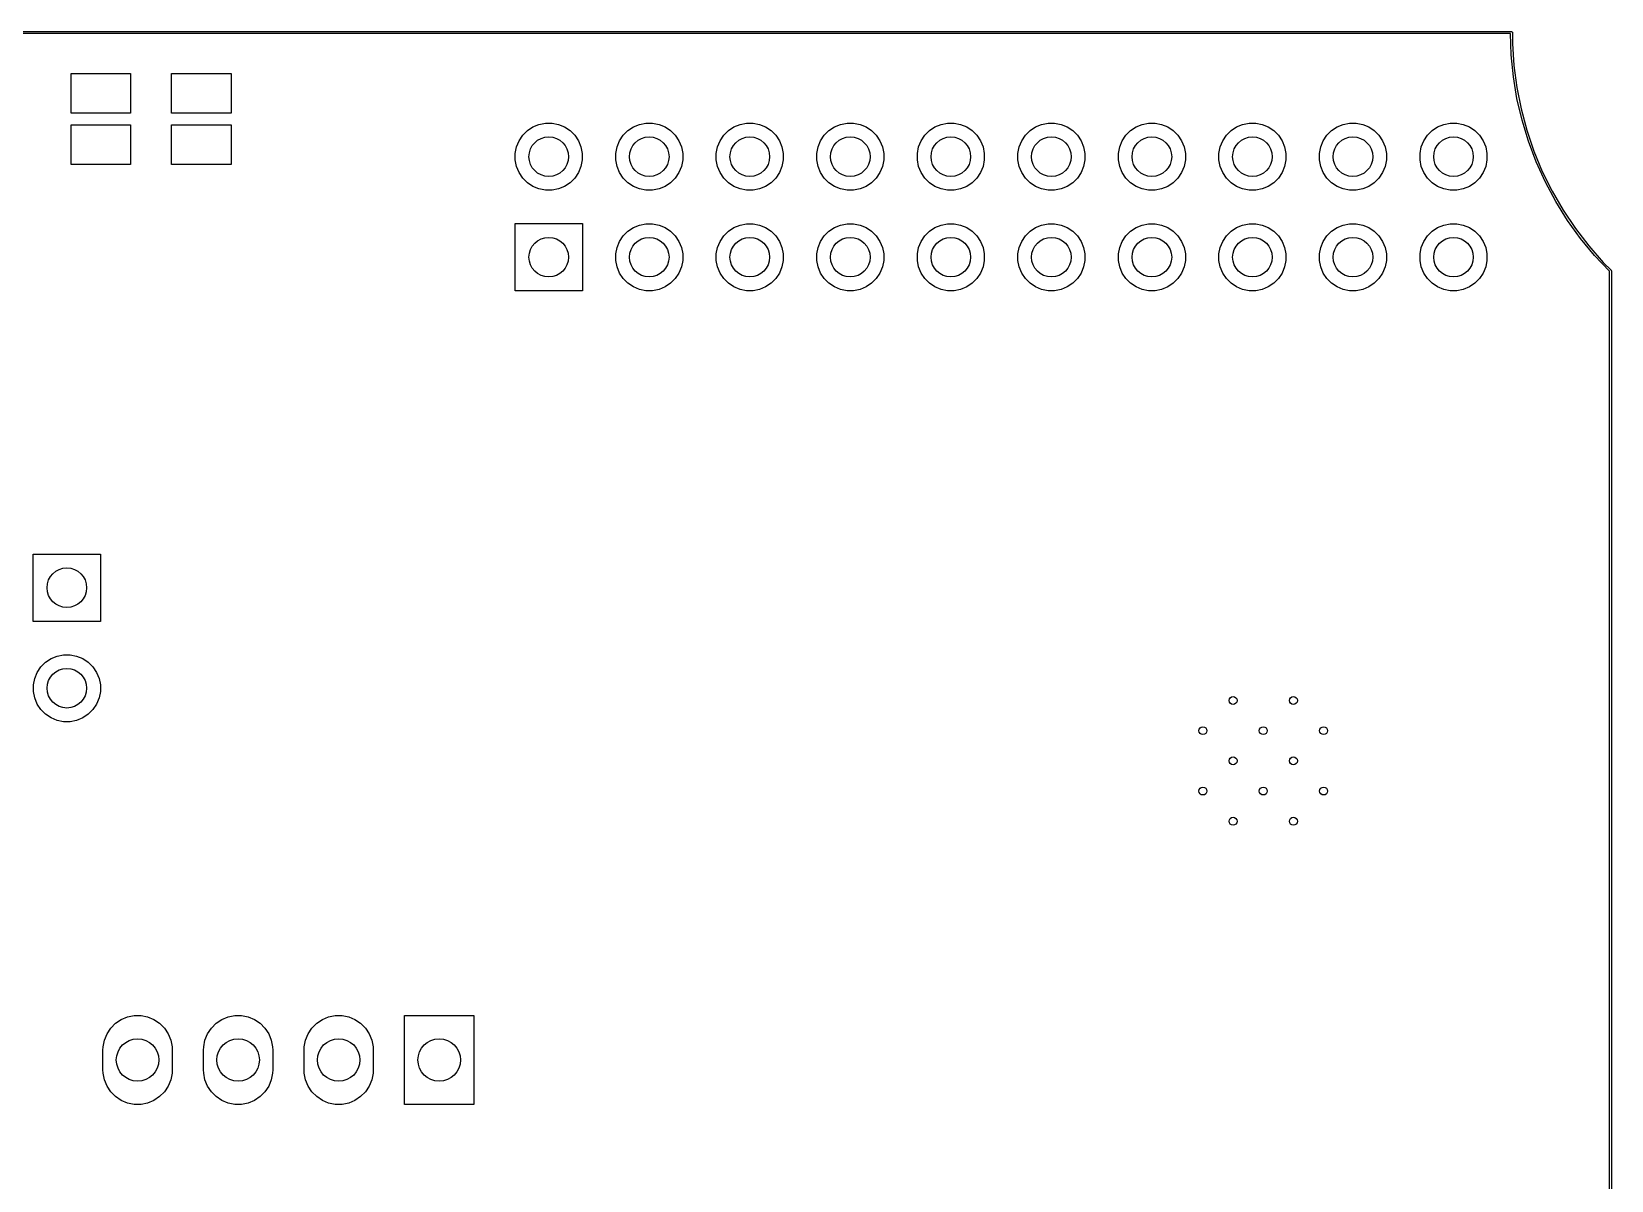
# Model space of a CAD drawing. Extents: x 89 to 178, y -115 to -57.
# Drawn here: x 132.11 to 172.03, y -86 to -56.97 of the extents above; entities that cross this region are included whole.
import ezdxf

# ---------------------------------------------------------------- set-up
doc = ezdxf.new("R2010")
doc.units = 0
doc.layers.add('BLACK', color=7, linetype='CONTINUOUS')

msp = doc.modelspace()

# ---------------------------------------------------------------- linework, layer by layer
at = {"layer": 'BLACK', "linetype": 'CONTINUOUS'}
for p, q in [((97.5, -56.975), (169.5, -56.975)), ((169.47582, -57.025), (97.524182, -57.025)), ((169.493334, -57.558799), (169.47582, -57.025)), ((169.5, -56.975), (169.506153, -56.976224)), ((169.506153, -56.976224), (169.507725, -56.976224)), ((169.507725, -56.976224), (169.508317, -56.976654)), ((169.508317, -56.976654), (169.509567, -56.976903)), ((169.509567, -56.976903), (169.511976, -56.979312)), ((169.511976, -56.979312), (169.520225, -56.985305)), ((169.520225, -56.985305), (169.52131, -56.988646)), ((169.52131, -56.988646), (169.523097, -56.990433)), ((169.523097, -56.990433), (169.523097, -56.994143)), ((169.523097, -56.994143), (169.525, -57)), ((169.525, -57), (169.52502, -57.278059)), ((169.52502, -57.278059), (169.561473, -57.832981)), ((169.548257, -58.115194), (169.493334, -57.558799)), ((169.561473, -57.832981), (169.634221, -58.384321)), ((133.108, -59.032), (133.108, -58.032)), ((133.108, -58.032), (134.608, -58.032)), ((134.608, -58.032), (134.608, -59.032)), ((135.648, -59.032), (135.648, -58.032)), ((135.648, -58.032), (137.148, -58.032)), ((137.148, -58.032), (137.148, -59.032)), ((169.639532, -58.666793), (169.548257, -58.115194)), ((169.634221, -58.384321), (169.742952, -58.929706)), ((169.766767, -59.211223), (169.639532, -58.666793)), ((134.608, -59.032), (133.108, -59.032)), ((137.148, -59.032), (135.648, -59.032)), ((169.742952, -58.929706), (169.887199, -59.466791)), ((133.108, -60.332), (133.108, -59.332)), ((133.108, -59.332), (134.608, -59.332)), ((134.608, -59.332), (134.608, -60.332)), ((135.648, -60.332), (135.648, -59.332)), ((135.648, -59.332), (137.148, -59.332)), ((137.148, -59.332), (137.148, -60.332)), ((144.635766, -59.477941), (144.774313, -59.385367)), ((144.774313, -59.385367), (144.928258, -59.321601)), ((144.928258, -59.321601), (145.091685, -59.289093)), ((145.091685, -59.289093), (145.258315, -59.289093)), ((145.258315, -59.289093), (145.421742, -59.321601)), ((145.421742, -59.321601), (145.575687, -59.385367)), ((145.575687, -59.385367), (145.714234, -59.477941)), ((147.175766, -59.477941), (147.314313, -59.385367)), ((147.314313, -59.385367), (147.468258, -59.321601)), ((147.468258, -59.321601), (147.631685, -59.289093)), ((147.631685, -59.289093), (147.798315, -59.289093)), ((147.798315, -59.289093), (147.961742, -59.321601)), ((147.961742, -59.321601), (148.115687, -59.385367)), ((148.115687, -59.385367), (148.254234, -59.477941)), ((149.715766, -59.477941), (149.854313, -59.385367)), ((149.854313, -59.385367), (150.008258, -59.321601)), ((150.008258, -59.321601), (150.171685, -59.289093)), ((150.171685, -59.289093), (150.338315, -59.289093)), ((150.338315, -59.289093), (150.501742, -59.321601)), ((150.501742, -59.321601), (150.655687, -59.385367)), ((150.655687, -59.385367), (150.794234, -59.477941)), ((152.255766, -59.477941), (152.394313, -59.385367)), ((152.394313, -59.385367), (152.548258, -59.321601)), ((152.548258, -59.321601), (152.711685, -59.289093)), ((152.711685, -59.289093), (152.878315, -59.289093)), ((152.878315, -59.289093), (153.041742, -59.321601)), ((153.041742, -59.321601), (153.195687, -59.385367)), ((153.195687, -59.385367), (153.334234, -59.477941)), ((154.795766, -59.477941), (154.934313, -59.385367)), ((154.934313, -59.385367), (155.088258, -59.321601)), ((155.088258, -59.321601), (155.251685, -59.289093)), ((155.251685, -59.289093), (155.418315, -59.289093)), ((155.418315, -59.289093), (155.581742, -59.321601)), ((155.581742, -59.321601), (155.735687, -59.385367)), ((155.735687, -59.385367), (155.874234, -59.477941)), ((157.335766, -59.477941), (157.474313, -59.385367)), ((157.474313, -59.385367), (157.628258, -59.321601)), ((157.628258, -59.321601), (157.791685, -59.289093)), ((157.791685, -59.289093), (157.958315, -59.289093)), ((157.958315, -59.289093), (158.121742, -59.321601)), ((158.121742, -59.321601), (158.275687, -59.385367)), ((158.275687, -59.385367), (158.414234, -59.477941)), ((159.875766, -59.477941), (160.014313, -59.385367)), ((160.014313, -59.385367), (160.168258, -59.321601)), ((160.168258, -59.321601), (160.331685, -59.289093)), ((160.331685, -59.289093), (160.498315, -59.289093)), ((160.498315, -59.289093), (160.661742, -59.321601)), ((160.661742, -59.321601), (160.815687, -59.385367)), ((160.815687, -59.385367), (160.954234, -59.477941)), ((162.415766, -59.477941), (162.554313, -59.385367)), ((162.554313, -59.385367), (162.708258, -59.321601)), ((162.708258, -59.321601), (162.871685, -59.289093)), ((162.871685, -59.289093), (163.038315, -59.289093)), ((163.038315, -59.289093), (163.201742, -59.321601)), ((163.201742, -59.321601), (163.355687, -59.385367)), ((163.355687, -59.385367), (163.494234, -59.477941)), ((164.955766, -59.477941), (165.094313, -59.385367)), ((165.094313, -59.385367), (165.248258, -59.321601)), ((165.248258, -59.321601), (165.411685, -59.289093)), ((165.411685, -59.289093), (165.578315, -59.289093)), ((165.578315, -59.289093), (165.741742, -59.321601)), ((165.741742, -59.321601), (165.895687, -59.385367)), ((165.895687, -59.385367), (166.034234, -59.477941)), ((167.495766, -59.477941), (167.634313, -59.385367)), ((167.634313, -59.385367), (167.788258, -59.321601)), ((167.788258, -59.321601), (167.951685, -59.289093)), ((167.951685, -59.289093), (168.118315, -59.289093)), ((168.118315, -59.289093), (168.281742, -59.321601)), ((168.281742, -59.321601), (168.435687, -59.385367)), ((168.435687, -59.385367), (168.574234, -59.477941)), ((169.929416, -59.746141), (169.766767, -59.211223)), ((169.887199, -59.466791), (170.06634, -59.993266)), ((144.361601, -59.888258), (144.425367, -59.734313)), ((144.425367, -59.734313), (144.517941, -59.595766)), ((144.517941, -59.595766), (144.635766, -59.477941)), ((145.714234, -59.477941), (145.832059, -59.595766)), ((145.832059, -59.595766), (145.924633, -59.734313)), ((145.924633, -59.734313), (145.988399, -59.888258)), ((146.901601, -59.888258), (146.965367, -59.734313)), ((146.965367, -59.734313), (147.057941, -59.595766)), ((147.057941, -59.595766), (147.175766, -59.477941)), ((148.254234, -59.477941), (148.372059, -59.595766)), ((148.372059, -59.595766), (148.464633, -59.734313)), ((148.464633, -59.734313), (148.528399, -59.888258)), ((149.441601, -59.888258), (149.505367, -59.734313)), ((149.505367, -59.734313), (149.597941, -59.595766)), ((149.597941, -59.595766), (149.715766, -59.477941)), ((150.794234, -59.477941), (150.912059, -59.595766)), ((150.912059, -59.595766), (151.004633, -59.734313)), ((151.004633, -59.734313), (151.068399, -59.888258)), ((151.981601, -59.888258), (152.045367, -59.734313)), ((152.045367, -59.734313), (152.137941, -59.595766)), ((152.137941, -59.595766), (152.255766, -59.477941)), ((153.334234, -59.477941), (153.452059, -59.595766)), ((153.452059, -59.595766), (153.544633, -59.734313)), ((153.544633, -59.734313), (153.608399, -59.888258)), ((154.521601, -59.888258), (154.585367, -59.734313)), ((154.585367, -59.734313), (154.677941, -59.595766)), ((154.677941, -59.595766), (154.795766, -59.477941)), ((155.874234, -59.477941), (155.992059, -59.595766)), ((155.992059, -59.595766), (156.084633, -59.734313)), ((156.084633, -59.734313), (156.148399, -59.888258)), ((157.061601, -59.888258), (157.125367, -59.734313)), ((157.125367, -59.734313), (157.217941, -59.595766)), ((157.217941, -59.595766), (157.335766, -59.477941)), ((158.414234, -59.477941), (158.532059, -59.595766)), ((158.532059, -59.595766), (158.624633, -59.734313)), ((158.624633, -59.734313), (158.688399, -59.888258)), ((159.601601, -59.888258), (159.665367, -59.734313)), ((159.665367, -59.734313), (159.757941, -59.595766)), ((159.757941, -59.595766), (159.875766, -59.477941)), ((160.954234, -59.477941), (161.072059, -59.595766)), ((161.072059, -59.595766), (161.164633, -59.734313)), ((161.164633, -59.734313), (161.228399, -59.888258)), ((162.141601, -59.888258), (162.205367, -59.734313)), ((162.205367, -59.734313), (162.297941, -59.595766)), ((162.297941, -59.595766), (162.415766, -59.477941)), ((163.494234, -59.477941), (163.612059, -59.595766)), ((163.612059, -59.595766), (163.704633, -59.734313)), ((163.704633, -59.734313), (163.768399, -59.888258)), ((164.681601, -59.888258), (164.745367, -59.734313)), ((164.745367, -59.734313), (164.837941, -59.595766)), ((164.837941, -59.595766), (164.955766, -59.477941)), ((166.034234, -59.477941), (166.152059, -59.595766)), ((166.152059, -59.595766), (166.244633, -59.734313)), ((166.244633, -59.734313), (166.308399, -59.888258)), ((167.221601, -59.888258), (167.285367, -59.734313)), ((167.285367, -59.734313), (167.377941, -59.595766)), ((167.377941, -59.595766), (167.495766, -59.477941)), ((168.574234, -59.477941), (168.692059, -59.595766)), ((168.692059, -59.595766), (168.784633, -59.734313)), ((168.784633, -59.734313), (168.848399, -59.888258)), ((170.126777, -60.269248), (169.929416, -59.746141)), ((144.329093, -60.051685), (144.361601, -59.888258)), ((144.329093, -60.218315), (144.329093, -60.051685)), ((144.361601, -60.381742), (144.329093, -60.218315)), ((145.988399, -59.888258), (146.020907, -60.051685)), ((146.020907, -60.218315), (145.988399, -60.381742)), ((146.020907, -60.051685), (146.020907, -60.218315)), ((146.869093, -60.051685), (146.901601, -59.888258)), ((146.869093, -60.218315), (146.869093, -60.051685)), ((146.901601, -60.381742), (146.869093, -60.218315)), ((148.528399, -59.888258), (148.560907, -60.051685)), ((148.560907, -60.218315), (148.528399, -60.381742)), ((148.560907, -60.051685), (148.560907, -60.218315)), ((149.409093, -60.051685), (149.441601, -59.888258)), ((149.409093, -60.218315), (149.409093, -60.051685)), ((149.441601, -60.381742), (149.409093, -60.218315)), ((151.068399, -59.888258), (151.100907, -60.051685)), ((151.100907, -60.218315), (151.068399, -60.381742)), ((151.100907, -60.051685), (151.100907, -60.218315)), ((151.949093, -60.051685), (151.981601, -59.888258)), ((151.949093, -60.218315), (151.949093, -60.051685)), ((151.981601, -60.381742), (151.949093, -60.218315)), ((153.608399, -59.888258), (153.640907, -60.051685)), ((153.640907, -60.218315), (153.608399, -60.381742)), ((153.640907, -60.051685), (153.640907, -60.218315)), ((154.489093, -60.051685), (154.521601, -59.888258)), ((154.489093, -60.218315), (154.489093, -60.051685)), ((154.521601, -60.381742), (154.489093, -60.218315)), ((156.148399, -59.888258), (156.180907, -60.051685)), ((156.180907, -60.218315), (156.148399, -60.381742)), ((156.180907, -60.051685), (156.180907, -60.218315)), ((157.029093, -60.051685), (157.061601, -59.888258)), ((157.029093, -60.218315), (157.029093, -60.051685)), ((157.061601, -60.381742), (157.029093, -60.218315)), ((158.688399, -59.888258), (158.720907, -60.051685)), ((158.720907, -60.218315), (158.688399, -60.381742)), ((158.720907, -60.051685), (158.720907, -60.218315)), ((159.569093, -60.051685), (159.601601, -59.888258)), ((159.569093, -60.218315), (159.569093, -60.051685)), ((159.601601, -60.381742), (159.569093, -60.218315)), ((161.228399, -59.888258), (161.260907, -60.051685)), ((161.260907, -60.218315), (161.228399, -60.381742)), ((161.260907, -60.051685), (161.260907, -60.218315)), ((162.109093, -60.051685), (162.141601, -59.888258)), ((162.109093, -60.218315), (162.109093, -60.051685)), ((162.141601, -60.381742), (162.109093, -60.218315)), ((163.768399, -59.888258), (163.800907, -60.051685)), ((163.800907, -60.218315), (163.768399, -60.381742)), ((163.800907, -60.051685), (163.800907, -60.218315)), ((164.649093, -60.051685), (164.681601, -59.888258)), ((164.649093, -60.218315), (164.649093, -60.051685)), ((164.681601, -60.381742), (164.649093, -60.218315)), ((166.308399, -59.888258), (166.340907, -60.051685)), ((166.340907, -60.218315), (166.308399, -60.381742)), ((166.340907, -60.051685), (166.340907, -60.218315)), ((167.189093, -60.051685), (167.221601, -59.888258)), ((167.189093, -60.218315), (167.189093, -60.051685)), ((167.221601, -60.381742), (167.189093, -60.218315)), ((168.848399, -59.888258), (168.880907, -60.051685)), ((168.880907, -60.218315), (168.848399, -60.381742)), ((168.880907, -60.051685), (168.880907, -60.218315)), ((170.06634, -59.993266), (170.279606, -60.506866)), ((170.358003, -60.778294), (170.126777, -60.269248)), ((134.608, -60.332), (133.108, -60.332)), ((137.148, -60.332), (135.648, -60.332)), ((144.425367, -60.535687), (144.361601, -60.381742)), ((144.517941, -60.674234), (144.425367, -60.535687)), ((145.924633, -60.535687), (145.832059, -60.674234)), ((145.988399, -60.381742), (145.924633, -60.535687)), ((146.965367, -60.535687), (146.901601, -60.381742)), ((147.057941, -60.674234), (146.965367, -60.535687)), ((148.464633, -60.535687), (148.372059, -60.674234)), ((148.528399, -60.381742), (148.464633, -60.535687)), ((149.505367, -60.535687), (149.441601, -60.381742)), ((149.597941, -60.674234), (149.505367, -60.535687)), ((151.004633, -60.535687), (150.912059, -60.674234)), ((151.068399, -60.381742), (151.004633, -60.535687)), ((152.045367, -60.535687), (151.981601, -60.381742)), ((152.137941, -60.674234), (152.045367, -60.535687)), ((153.544633, -60.535687), (153.452059, -60.674234)), ((153.608399, -60.381742), (153.544633, -60.535687)), ((154.585367, -60.535687), (154.521601, -60.381742)), ((154.677941, -60.674234), (154.585367, -60.535687)), ((156.084633, -60.535687), (155.992059, -60.674234)), ((156.148399, -60.381742), (156.084633, -60.535687)), ((157.125367, -60.535687), (157.061601, -60.381742)), ((157.217941, -60.674234), (157.125367, -60.535687)), ((158.624633, -60.535687), (158.532059, -60.674234)), ((158.688399, -60.381742), (158.624633, -60.535687)), ((159.665367, -60.535687), (159.601601, -60.381742)), ((159.757941, -60.674234), (159.665367, -60.535687)), ((161.164633, -60.535687), (161.072059, -60.674234)), ((161.228399, -60.381742), (161.164633, -60.535687)), ((162.205367, -60.535687), (162.141601, -60.381742)), ((162.297941, -60.674234), (162.205367, -60.535687)), ((163.704633, -60.535687), (163.612059, -60.674234)), ((163.768399, -60.381742), (163.704633, -60.535687)), ((164.745367, -60.535687), (164.681601, -60.381742)), ((164.837941, -60.674234), (164.745367, -60.535687)), ((166.244633, -60.535687), (166.152059, -60.674234)), ((166.308399, -60.381742), (166.244633, -60.535687)), ((167.285367, -60.535687), (167.221601, -60.381742)), ((167.377941, -60.674234), (167.285367, -60.535687)), ((168.784633, -60.535687), (168.692059, -60.674234)), ((168.848399, -60.381742), (168.784633, -60.535687)), ((170.279606, -60.506866), (170.526078, -61.005383)), ((144.635766, -60.792059), (144.517941, -60.674234)), ((144.774313, -60.884633), (144.635766, -60.792059)), ((144.928258, -60.948399), (144.774313, -60.884633)), ((145.091685, -60.980907), (144.928258, -60.948399)), ((145.258315, -60.980907), (145.091685, -60.980907)), ((145.421742, -60.948399), (145.258315, -60.980907)), ((145.575687, -60.884633), (145.421742, -60.948399)), ((145.714234, -60.792059), (145.575687, -60.884633)), ((145.832059, -60.674234), (145.714234, -60.792059)), ((147.175766, -60.792059), (147.057941, -60.674234)), ((147.314313, -60.884633), (147.175766, -60.792059)), ((147.468258, -60.948399), (147.314313, -60.884633)), ((147.631685, -60.980907), (147.468258, -60.948399)), ((147.798315, -60.980907), (147.631685, -60.980907)), ((147.961742, -60.948399), (147.798315, -60.980907)), ((148.115687, -60.884633), (147.961742, -60.948399)), ((148.254234, -60.792059), (148.115687, -60.884633)), ((148.372059, -60.674234), (148.254234, -60.792059)), ((149.715766, -60.792059), (149.597941, -60.674234)), ((149.854313, -60.884633), (149.715766, -60.792059)), ((150.008258, -60.948399), (149.854313, -60.884633)), ((150.171685, -60.980907), (150.008258, -60.948399)), ((150.338315, -60.980907), (150.171685, -60.980907)), ((150.501742, -60.948399), (150.338315, -60.980907)), ((150.655687, -60.884633), (150.501742, -60.948399)), ((150.794234, -60.792059), (150.655687, -60.884633)), ((150.912059, -60.674234), (150.794234, -60.792059)), ((152.255766, -60.792059), (152.137941, -60.674234)), ((152.394313, -60.884633), (152.255766, -60.792059)), ((152.548258, -60.948399), (152.394313, -60.884633)), ((152.711685, -60.980907), (152.548258, -60.948399)), ((152.878315, -60.980907), (152.711685, -60.980907)), ((153.041742, -60.948399), (152.878315, -60.980907)), ((153.195687, -60.884633), (153.041742, -60.948399)), ((153.334234, -60.792059), (153.195687, -60.884633)), ((153.452059, -60.674234), (153.334234, -60.792059)), ((154.795766, -60.792059), (154.677941, -60.674234)), ((154.934313, -60.884633), (154.795766, -60.792059)), ((155.088258, -60.948399), (154.934313, -60.884633)), ((155.251685, -60.980907), (155.088258, -60.948399)), ((155.418315, -60.980907), (155.251685, -60.980907)), ((155.581742, -60.948399), (155.418315, -60.980907)), ((155.735687, -60.884633), (155.581742, -60.948399)), ((155.874234, -60.792059), (155.735687, -60.884633)), ((155.992059, -60.674234), (155.874234, -60.792059)), ((157.335766, -60.792059), (157.217941, -60.674234)), ((157.474313, -60.884633), (157.335766, -60.792059)), ((157.628258, -60.948399), (157.474313, -60.884633)), ((157.791685, -60.980907), (157.628258, -60.948399)), ((157.958315, -60.980907), (157.791685, -60.980907)), ((158.121742, -60.948399), (157.958315, -60.980907)), ((158.275687, -60.884633), (158.121742, -60.948399)), ((158.414234, -60.792059), (158.275687, -60.884633)), ((158.532059, -60.674234), (158.414234, -60.792059)), ((159.875766, -60.792059), (159.757941, -60.674234)), ((160.014313, -60.884633), (159.875766, -60.792059)), ((160.168258, -60.948399), (160.014313, -60.884633)), ((160.331685, -60.980907), (160.168258, -60.948399)), ((160.498315, -60.980907), (160.331685, -60.980907)), ((160.661742, -60.948399), (160.498315, -60.980907)), ((160.815687, -60.884633), (160.661742, -60.948399)), ((160.954234, -60.792059), (160.815687, -60.884633)), ((161.072059, -60.674234), (160.954234, -60.792059)), ((162.415766, -60.792059), (162.297941, -60.674234)), ((162.554313, -60.884633), (162.415766, -60.792059)), ((162.708258, -60.948399), (162.554313, -60.884633)), ((162.871685, -60.980907), (162.708258, -60.948399)), ((163.038315, -60.980907), (162.871685, -60.980907)), ((163.201742, -60.948399), (163.038315, -60.980907)), ((163.355687, -60.884633), (163.201742, -60.948399)), ((163.494234, -60.792059), (163.355687, -60.884633)), ((163.612059, -60.674234), (163.494234, -60.792059)), ((164.955766, -60.792059), (164.837941, -60.674234)), ((165.094313, -60.884633), (164.955766, -60.792059)), ((165.248258, -60.948399), (165.094313, -60.884633)), ((165.411685, -60.980907), (165.248258, -60.948399)), ((165.578315, -60.980907), (165.411685, -60.980907)), ((165.741742, -60.948399), (165.578315, -60.980907)), ((165.895687, -60.884633), (165.741742, -60.948399)), ((166.034234, -60.792059), (165.895687, -60.884633)), ((166.152059, -60.674234), (166.034234, -60.792059)), ((167.495766, -60.792059), (167.377941, -60.674234)), ((167.634313, -60.884633), (167.495766, -60.792059)), ((167.788258, -60.948399), (167.634313, -60.884633)), ((167.951685, -60.980907), (167.788258, -60.948399)), ((168.118315, -60.980907), (167.951685, -60.980907)), ((168.281742, -60.948399), (168.118315, -60.980907)), ((168.435687, -60.884633), (168.281742, -60.948399)), ((168.574234, -60.792059), (168.435687, -60.884633)), ((168.692059, -60.674234), (168.574234, -60.792059)), ((170.622098, -61.271088), (170.358003, -60.778294)), ((170.526078, -61.005383), (170.804698, -61.486672)), ((170.917928, -61.745511), (170.622098, -61.271088)), ((144.325, -63.525), (144.325, -61.825)), ((144.325, -61.825), (146.025, -61.825)), ((146.025, -61.825), (146.025, -63.525)), ((147.314313, -61.925367), (147.468258, -61.861601)), ((147.468258, -61.861601), (147.631685, -61.829093)), ((147.631685, -61.829093), (147.798315, -61.829093)), ((147.798315, -61.829093), (147.961742, -61.861601)), ((147.961742, -61.861601), (148.115687, -61.925367)), ((149.854313, -61.925367), (150.008258, -61.861601)), ((150.008258, -61.861601), (150.171685, -61.829093)), ((150.171685, -61.829093), (150.338315, -61.829093)), ((150.338315, -61.829093), (150.501742, -61.861601)), ((150.501742, -61.861601), (150.655687, -61.925367)), ((152.394313, -61.925367), (152.548258, -61.861601)), ((152.548258, -61.861601), (152.711685, -61.829093)), ((152.711685, -61.829093), (152.878315, -61.829093)), ((152.878315, -61.829093), (153.041742, -61.861601)), ((153.041742, -61.861601), (153.195687, -61.925367)), ((154.934313, -61.925367), (155.088258, -61.861601)), ((155.088258, -61.861601), (155.251685, -61.829093)), ((155.251685, -61.829093), (155.418315, -61.829093)), ((155.418315, -61.829093), (155.581742, -61.861601)), ((155.581742, -61.861601), (155.735687, -61.925367)), ((157.474313, -61.925367), (157.628258, -61.861601)), ((157.628258, -61.861601), (157.791685, -61.829093)), ((157.791685, -61.829093), (157.958315, -61.829093)), ((157.958315, -61.829093), (158.121742, -61.861601)), ((158.121742, -61.861601), (158.275687, -61.925367)), ((160.014313, -61.925367), (160.168258, -61.861601)), ((160.168258, -61.861601), (160.331685, -61.829093)), ((160.331685, -61.829093), (160.498315, -61.829093)), ((160.498315, -61.829093), (160.661742, -61.861601)), ((160.661742, -61.861601), (160.815687, -61.925367)), ((162.554313, -61.925367), (162.708258, -61.861601)), ((162.708258, -61.861601), (162.871685, -61.829093)), ((162.871685, -61.829093), (163.038315, -61.829093)), ((163.038315, -61.829093), (163.201742, -61.861601)), ((163.201742, -61.861601), (163.355687, -61.925367)), ((165.094313, -61.925367), (165.248258, -61.861601)), ((165.248258, -61.861601), (165.411685, -61.829093)), ((165.411685, -61.829093), (165.578315, -61.829093)), ((165.578315, -61.829093), (165.741742, -61.861601)), ((165.741742, -61.861601), (165.895687, -61.925367)), ((167.634313, -61.925367), (167.788258, -61.861601)), ((167.788258, -61.861601), (167.951685, -61.829093)), ((167.951685, -61.829093), (168.118315, -61.829093)), ((168.118315, -61.829093), (168.281742, -61.861601)), ((168.281742, -61.861601), (168.435687, -61.925367)), ((170.804698, -61.486672), (171.114265, -61.948662)), ((171.244218, -62.199523), (170.917928, -61.745511)), ((146.965367, -62.274313), (147.057941, -62.135766)), ((147.057941, -62.135766), (147.175766, -62.017941)), ((147.175766, -62.017941), (147.314313, -61.925367)), ((148.115687, -61.925367), (148.254234, -62.017941)), ((148.254234, -62.017941), (148.372059, -62.135766)), ((148.372059, -62.135766), (148.464633, -62.274313)), ((149.505367, -62.274313), (149.597941, -62.135766)), ((149.597941, -62.135766), (149.715766, -62.017941)), ((149.715766, -62.017941), (149.854313, -61.925367)), ((150.655687, -61.925367), (150.794234, -62.017941)), ((150.794234, -62.017941), (150.912059, -62.135766)), ((150.912059, -62.135766), (151.004633, -62.274313)), ((152.045367, -62.274313), (152.137941, -62.135766)), ((152.137941, -62.135766), (152.255766, -62.017941)), ((152.255766, -62.017941), (152.394313, -61.925367)), ((153.195687, -61.925367), (153.334234, -62.017941)), ((153.334234, -62.017941), (153.452059, -62.135766)), ((153.452059, -62.135766), (153.544633, -62.274313)), ((154.585367, -62.274313), (154.677941, -62.135766)), ((154.677941, -62.135766), (154.795766, -62.017941)), ((154.795766, -62.017941), (154.934313, -61.925367)), ((155.735687, -61.925367), (155.874234, -62.017941)), ((155.874234, -62.017941), (155.992059, -62.135766)), ((155.992059, -62.135766), (156.084633, -62.274313)), ((157.125367, -62.274313), (157.217941, -62.135766)), ((157.217941, -62.135766), (157.335766, -62.017941)), ((157.335766, -62.017941), (157.474313, -61.925367)), ((158.275687, -61.925367), (158.414234, -62.017941)), ((158.414234, -62.017941), (158.532059, -62.135766)), ((158.532059, -62.135766), (158.624633, -62.274313)), ((159.665367, -62.274313), (159.757941, -62.135766)), ((159.757941, -62.135766), (159.875766, -62.017941)), ((159.875766, -62.017941), (160.014313, -61.925367)), ((160.815687, -61.925367), (160.954234, -62.017941)), ((160.954234, -62.017941), (161.072059, -62.135766)), ((161.072059, -62.135766), (161.164633, -62.274313)), ((162.205367, -62.274313), (162.297941, -62.135766)), ((162.297941, -62.135766), (162.415766, -62.017941)), ((162.415766, -62.017941), (162.554313, -61.925367)), ((163.355687, -61.925367), (163.494234, -62.017941)), ((163.494234, -62.017941), (163.612059, -62.135766)), ((163.612059, -62.135766), (163.704633, -62.274313)), ((164.745367, -62.274313), (164.837941, -62.135766)), ((164.837941, -62.135766), (164.955766, -62.017941)), ((164.955766, -62.017941), (165.094313, -61.925367)), ((165.895687, -61.925367), (166.034234, -62.017941)), ((166.034234, -62.017941), (166.152059, -62.135766)), ((166.152059, -62.135766), (166.244633, -62.274313)), ((167.285367, -62.274313), (167.377941, -62.135766)), ((167.377941, -62.135766), (167.495766, -62.017941)), ((167.495766, -62.017941), (167.634313, -61.925367)), ((168.435687, -61.925367), (168.574234, -62.017941)), ((168.574234, -62.017941), (168.692059, -62.135766)), ((168.692059, -62.135766), (168.784633, -62.274313)), ((171.114265, -61.948662), (171.45345, -62.389368)), ((171.599567, -62.631171), (171.244218, -62.199523)), ((146.869093, -62.591685), (146.901601, -62.428258)), ((146.869093, -62.758315), (146.869093, -62.591685)), ((146.901601, -62.428258), (146.965367, -62.274313)), ((148.464633, -62.274313), (148.528399, -62.428258)), ((148.528399, -62.428258), (148.560907, -62.591685)), ((148.560907, -62.591685), (148.560907, -62.758315)), ((149.409093, -62.591685), (149.441601, -62.428258)), ((149.409093, -62.758315), (149.409093, -62.591685)), ((149.441601, -62.428258), (149.505367, -62.274313)), ((151.004633, -62.274313), (151.068399, -62.428258)), ((151.068399, -62.428258), (151.100907, -62.591685)), ((151.100907, -62.591685), (151.100907, -62.758315)), ((151.949093, -62.591685), (151.981601, -62.428258)), ((151.949093, -62.758315), (151.949093, -62.591685)), ((151.981601, -62.428258), (152.045367, -62.274313)), ((153.544633, -62.274313), (153.608399, -62.428258)), ((153.608399, -62.428258), (153.640907, -62.591685)), ((153.640907, -62.591685), (153.640907, -62.758315)), ((154.489093, -62.591685), (154.521601, -62.428258)), ((154.489093, -62.758315), (154.489093, -62.591685)), ((154.521601, -62.428258), (154.585367, -62.274313)), ((156.084633, -62.274313), (156.148399, -62.428258)), ((156.148399, -62.428258), (156.180907, -62.591685)), ((156.180907, -62.591685), (156.180907, -62.758315)), ((157.029093, -62.591685), (157.061601, -62.428258)), ((157.029093, -62.758315), (157.029093, -62.591685)), ((157.061601, -62.428258), (157.125367, -62.274313)), ((158.624633, -62.274313), (158.688399, -62.428258)), ((158.688399, -62.428258), (158.720907, -62.591685)), ((158.720907, -62.591685), (158.720907, -62.758315)), ((159.569093, -62.591685), (159.601601, -62.428258)), ((159.569093, -62.758315), (159.569093, -62.591685)), ((159.601601, -62.428258), (159.665367, -62.274313)), ((161.164633, -62.274313), (161.228399, -62.428258)), ((161.228399, -62.428258), (161.260907, -62.591685)), ((161.260907, -62.591685), (161.260907, -62.758315)), ((162.109093, -62.591685), (162.141601, -62.428258)), ((162.109093, -62.758315), (162.109093, -62.591685)), ((162.141601, -62.428258), (162.205367, -62.274313)), ((163.704633, -62.274313), (163.768399, -62.428258)), ((163.768399, -62.428258), (163.800907, -62.591685)), ((163.800907, -62.591685), (163.800907, -62.758315)), ((164.649093, -62.591685), (164.681601, -62.428258)), ((164.649093, -62.758315), (164.649093, -62.591685)), ((164.681601, -62.428258), (164.745367, -62.274313)), ((166.244633, -62.274313), (166.308399, -62.428258)), ((166.308399, -62.428258), (166.340907, -62.591685)), ((166.340907, -62.591685), (166.340907, -62.758315)), ((167.189093, -62.591685), (167.221601, -62.428258)), ((167.189093, -62.758315), (167.189093, -62.591685)), ((167.221601, -62.428258), (167.285367, -62.274313)), ((168.784633, -62.274313), (168.848399, -62.428258)), ((168.848399, -62.428258), (168.880907, -62.591685)), ((168.880907, -62.591685), (168.880907, -62.758315)), ((171.45345, -62.389368), (171.820793, -62.806892)), ((171.975091, -63.030772), (171.599567, -62.631171)), ((146.901601, -62.921742), (146.869093, -62.758315)), ((146.965367, -63.075687), (146.901601, -62.921742)), ((148.528399, -62.921742), (148.464633, -63.075687)), ((148.560907, -62.758315), (148.528399, -62.921742)), ((149.441601, -62.921742), (149.409093, -62.758315)), ((149.505367, -63.075687), (149.441601, -62.921742)), ((151.068399, -62.921742), (151.004633, -63.075687)), ((151.100907, -62.758315), (151.068399, -62.921742)), ((151.981601, -62.921742), (151.949093, -62.758315)), ((152.045367, -63.075687), (151.981601, -62.921742)), ((153.608399, -62.921742), (153.544633, -63.075687)), ((153.640907, -62.758315), (153.608399, -62.921742)), ((154.521601, -62.921742), (154.489093, -62.758315)), ((154.585367, -63.075687), (154.521601, -62.921742)), ((156.148399, -62.921742), (156.084633, -63.075687)), ((156.180907, -62.758315), (156.148399, -62.921742)), ((157.061601, -62.921742), (157.029093, -62.758315)), ((157.125367, -63.075687), (157.061601, -62.921742)), ((158.688399, -62.921742), (158.624633, -63.075687)), ((158.720907, -62.758315), (158.688399, -62.921742)), ((159.601601, -62.921742), (159.569093, -62.758315)), ((159.665367, -63.075687), (159.601601, -62.921742)), ((161.228399, -62.921742), (161.164633, -63.075687)), ((161.260907, -62.758315), (161.228399, -62.921742)), ((162.141601, -62.921742), (162.109093, -62.758315)), ((162.205367, -63.075687), (162.141601, -62.921742)), ((163.768399, -62.921742), (163.704633, -63.075687)), ((163.800907, -62.758315), (163.768399, -62.921742)), ((164.681601, -62.921742), (164.649093, -62.758315)), ((164.745367, -63.075687), (164.681601, -62.921742)), ((166.308399, -62.921742), (166.244633, -63.075687)), ((166.340907, -62.758315), (166.308399, -62.921742)), ((167.221601, -62.921742), (167.189093, -62.758315)), ((167.285367, -63.075687), (167.221601, -62.921742)), ((168.848399, -62.921742), (168.784633, -63.075687)), ((168.880907, -62.758315), (168.848399, -62.921742)), ((171.820793, -62.806892), (172.017739, -63.00318)), ((171.975, -90.3), (171.975091, -63.030772)), ((172.017739, -63.00318), (172.017739, -63.003181)), ((172.017739, -63.003181), (172.020559, -63.008692)), ((172.020559, -63.008692), (172.023189, -63.011322)), ((172.023189, -63.011322), (172.024005, -63.015427)), ((172.024005, -63.015427), (172.024777, -63.016935)), ((172.024777, -63.016935), (172.024569, -63.018261)), ((172.024569, -63.018261), (172.025092, -63.020889)), ((172.025092, -63.020889), (172.025, -90.275)), ((147.057941, -63.214234), (146.965367, -63.075687)), ((147.175766, -63.332059), (147.057941, -63.214234)), ((147.314313, -63.424633), (147.175766, -63.332059)), ((147.468258, -63.488399), (147.314313, -63.424633)), ((148.115687, -63.424633), (147.961742, -63.488399)), ((148.254234, -63.332059), (148.115687, -63.424633)), ((148.372059, -63.214234), (148.254234, -63.332059)), ((148.464633, -63.075687), (148.372059, -63.214234)), ((149.597941, -63.214234), (149.505367, -63.075687)), ((149.715766, -63.332059), (149.597941, -63.214234)), ((149.854313, -63.424633), (149.715766, -63.332059)), ((150.008258, -63.488399), (149.854313, -63.424633)), ((150.655687, -63.424633), (150.501742, -63.488399)), ((150.794234, -63.332059), (150.655687, -63.424633)), ((150.912059, -63.214234), (150.794234, -63.332059)), ((151.004633, -63.075687), (150.912059, -63.214234)), ((152.137941, -63.214234), (152.045367, -63.075687)), ((152.255766, -63.332059), (152.137941, -63.214234)), ((152.394313, -63.424633), (152.255766, -63.332059)), ((152.548258, -63.488399), (152.394313, -63.424633)), ((153.195687, -63.424633), (153.041742, -63.488399)), ((153.334234, -63.332059), (153.195687, -63.424633)), ((153.452059, -63.214234), (153.334234, -63.332059)), ((153.544633, -63.075687), (153.452059, -63.214234)), ((154.677941, -63.214234), (154.585367, -63.075687)), ((154.795766, -63.332059), (154.677941, -63.214234)), ((154.934313, -63.424633), (154.795766, -63.332059)), ((155.088258, -63.488399), (154.934313, -63.424633)), ((155.735687, -63.424633), (155.581742, -63.488399)), ((155.874234, -63.332059), (155.735687, -63.424633)), ((155.992059, -63.214234), (155.874234, -63.332059)), ((156.084633, -63.075687), (155.992059, -63.214234)), ((157.217941, -63.214234), (157.125367, -63.075687)), ((157.335766, -63.332059), (157.217941, -63.214234)), ((157.474313, -63.424633), (157.335766, -63.332059)), ((157.628258, -63.488399), (157.474313, -63.424633)), ((158.275687, -63.424633), (158.121742, -63.488399)), ((158.414234, -63.332059), (158.275687, -63.424633)), ((158.532059, -63.214234), (158.414234, -63.332059)), ((158.624633, -63.075687), (158.532059, -63.214234)), ((159.757941, -63.214234), (159.665367, -63.075687)), ((159.875766, -63.332059), (159.757941, -63.214234)), ((160.014313, -63.424633), (159.875766, -63.332059)), ((160.168258, -63.488399), (160.014313, -63.424633)), ((160.815687, -63.424633), (160.661742, -63.488399)), ((160.954234, -63.332059), (160.815687, -63.424633)), ((161.072059, -63.214234), (160.954234, -63.332059)), ((161.164633, -63.075687), (161.072059, -63.214234)), ((162.297941, -63.214234), (162.205367, -63.075687)), ((162.415766, -63.332059), (162.297941, -63.214234)), ((162.554313, -63.424633), (162.415766, -63.332059)), ((162.708258, -63.488399), (162.554313, -63.424633)), ((163.355687, -63.424633), (163.201742, -63.488399)), ((163.494234, -63.332059), (163.355687, -63.424633)), ((163.612059, -63.214234), (163.494234, -63.332059)), ((163.704633, -63.075687), (163.612059, -63.214234)), ((164.837941, -63.214234), (164.745367, -63.075687)), ((164.955766, -63.332059), (164.837941, -63.214234)), ((165.094313, -63.424633), (164.955766, -63.332059)), ((165.248258, -63.488399), (165.094313, -63.424633)), ((165.895687, -63.424633), (165.741742, -63.488399)), ((166.034234, -63.332059), (165.895687, -63.424633)), ((166.152059, -63.214234), (166.034234, -63.332059)), ((166.244633, -63.075687), (166.152059, -63.214234)), ((167.377941, -63.214234), (167.285367, -63.075687)), ((167.495766, -63.332059), (167.377941, -63.214234)), ((167.634313, -63.424633), (167.495766, -63.332059)), ((167.788258, -63.488399), (167.634313, -63.424633)), ((168.435687, -63.424633), (168.281742, -63.488399)), ((168.574234, -63.332059), (168.435687, -63.424633)), ((168.692059, -63.214234), (168.574234, -63.332059)), ((168.784633, -63.075687), (168.692059, -63.214234)), ((146.025, -63.525), (144.325, -63.525)), ((147.631685, -63.520907), (147.468258, -63.488399)), ((147.798315, -63.520907), (147.631685, -63.520907)), ((147.961742, -63.488399), (147.798315, -63.520907)), ((150.171685, -63.520907), (150.008258, -63.488399)), ((150.338315, -63.520907), (150.171685, -63.520907)), ((150.501742, -63.488399), (150.338315, -63.520907)), ((152.711685, -63.520907), (152.548258, -63.488399)), ((152.878315, -63.520907), (152.711685, -63.520907)), ((153.041742, -63.488399), (152.878315, -63.520907)), ((155.251685, -63.520907), (155.088258, -63.488399)), ((155.418315, -63.520907), (155.251685, -63.520907)), ((155.581742, -63.488399), (155.418315, -63.520907)), ((157.791685, -63.520907), (157.628258, -63.488399)), ((157.958315, -63.520907), (157.791685, -63.520907)), ((158.121742, -63.488399), (157.958315, -63.520907)), ((160.331685, -63.520907), (160.168258, -63.488399)), ((160.498315, -63.520907), (160.331685, -63.520907)), ((160.661742, -63.488399), (160.498315, -63.520907)), ((162.871685, -63.520907), (162.708258, -63.488399)), ((163.038315, -63.520907), (162.871685, -63.520907)), ((163.201742, -63.488399), (163.038315, -63.520907)), ((165.411685, -63.520907), (165.248258, -63.488399)), ((165.578315, -63.520907), (165.411685, -63.520907)), ((165.741742, -63.488399), (165.578315, -63.520907)), ((167.951685, -63.520907), (167.788258, -63.488399)), ((168.118315, -63.520907), (167.951685, -63.520907)), ((168.281742, -63.488399), (168.118315, -63.520907)), ((132.15, -71.875), (132.15, -70.175)), ((132.15, -70.175), (133.85, -70.175)), ((133.85, -70.175), (133.85, -71.875)), ((133.85, -71.875), (132.15, -71.875)), ((132.250367, -73.164313), (132.342941, -73.025766)), ((132.342941, -73.025766), (132.460766, -72.907941)), ((132.460766, -72.907941), (132.599313, -72.815367)), ((132.599313, -72.815367), (132.753258, -72.751601)), ((132.753258, -72.751601), (132.916685, -72.719093)), ((132.916685, -72.719093), (133.083315, -72.719093)), ((133.083315, -72.719093), (133.246742, -72.751601)), ((133.246742, -72.751601), (133.400687, -72.815367)), ((133.400687, -72.815367), (133.539234, -72.907941)), ((133.539234, -72.907941), (133.657059, -73.025766)), ((133.657059, -73.025766), (133.749633, -73.164313)), ((132.154093, -73.481685), (132.186601, -73.318258)), ((132.186601, -73.318258), (132.250367, -73.164313)), ((133.749633, -73.164313), (133.813399, -73.318258)), ((133.813399, -73.318258), (133.845907, -73.481685)), ((132.154093, -73.648315), (132.154093, -73.481685)), ((132.186601, -73.811742), (132.154093, -73.648315)), ((132.250367, -73.965687), (132.186601, -73.811742)), ((133.813399, -73.811742), (133.749633, -73.965687)), ((133.845907, -73.648315), (133.813399, -73.811742)), ((133.845907, -73.481685), (133.845907, -73.648315)), ((132.342941, -74.104234), (132.250367, -73.965687)), ((132.460766, -74.222059), (132.342941, -74.104234)), ((132.599313, -74.314633), (132.460766, -74.222059)), ((133.539234, -74.222059), (133.400687, -74.314633)), ((133.657059, -74.104234), (133.539234, -74.222059)), ((133.749633, -73.965687), (133.657059, -74.104234)), ((132.753258, -74.378399), (132.599313, -74.314633)), ((132.916685, -74.410907), (132.753258, -74.378399)), ((133.083315, -74.410907), (132.916685, -74.410907)), ((133.246742, -74.378399), (133.083315, -74.410907)), ((133.400687, -74.314633), (133.246742, -74.378399)), ((134.015819, -82.295028), (134.111116, -82.152406)), ((134.111116, -82.152406), (134.232406, -82.031116)), ((134.232406, -82.031116), (134.375028, -81.935819)), ((134.375028, -81.935819), (134.533501, -81.870177)), ((134.533501, -81.870177), (134.701735, -81.836713)), ((134.701735, -81.836713), (134.873265, -81.836713)), ((134.873265, -81.836713), (135.041499, -81.870177)), ((135.041499, -81.870177), (135.199972, -81.935819)), ((135.199972, -81.935819), (135.342594, -82.031116)), ((135.342594, -82.031116), (135.463884, -82.152406)), ((135.463884, -82.152406), (135.559181, -82.295028)), ((136.555819, -82.295028), (136.651116, -82.152406)), ((136.651116, -82.152406), (136.772406, -82.031116)), ((136.772406, -82.031116), (136.915028, -81.935819)), ((136.915028, -81.935819), (137.073501, -81.870177)), ((137.073501, -81.870177), (137.241735, -81.836713)), ((137.241735, -81.836713), (137.413265, -81.836713)), ((137.413265, -81.836713), (137.581499, -81.870177)), ((137.581499, -81.870177), (137.739972, -81.935819)), ((137.739972, -81.935819), (137.882594, -82.031116)), ((137.882594, -82.031116), (138.003884, -82.152406)), ((138.003884, -82.152406), (138.099181, -82.295028)), ((139.095819, -82.295028), (139.191116, -82.152406)), ((139.191116, -82.152406), (139.312406, -82.031116)), ((139.312406, -82.031116), (139.455028, -81.935819)), ((139.455028, -81.935819), (139.613501, -81.870177)), ((139.613501, -81.870177), (139.781735, -81.836713)), ((139.781735, -81.836713), (139.953265, -81.836713)), ((139.953265, -81.836713), (140.121499, -81.870177)), ((140.121499, -81.870177), (140.279972, -81.935819)), ((140.279972, -81.935819), (140.422594, -82.031116)), ((140.422594, -82.031116), (140.543884, -82.152406)), ((140.543884, -82.152406), (140.639181, -82.295028)), ((141.5325, -84.0825), (141.5325, -81.8325)), ((141.5325, -81.8325), (143.2825, -81.8325)), ((143.2825, -81.8325), (143.2825, -84.0825)), ((133.9125, -82.7075), (133.916713, -82.621735)), ((133.916713, -82.621735), (133.950177, -82.453501)), ((133.950177, -82.453501), (134.015819, -82.295028)), ((135.559181, -82.295028), (135.624823, -82.453501)), ((135.624823, -82.453501), (135.658287, -82.621735)), ((135.658287, -82.621735), (135.6625, -82.7075)), ((136.4525, -82.7075), (136.456713, -82.621735)), ((136.456713, -82.621735), (136.490177, -82.453501)), ((136.490177, -82.453501), (136.555819, -82.295028)), ((138.099181, -82.295028), (138.164823, -82.453501)), ((138.164823, -82.453501), (138.198287, -82.621735)), ((138.198287, -82.621735), (138.2025, -82.7075)), ((138.9925, -82.7075), (138.996713, -82.621735)), ((138.996713, -82.621735), (139.030177, -82.453501)), ((139.030177, -82.453501), (139.095819, -82.295028)), ((140.639181, -82.295028), (140.704823, -82.453501)), ((140.704823, -82.453501), (140.738287, -82.621735)), ((140.738287, -82.621735), (140.7425, -82.7075)), ((133.9125, -83.2075), (133.9125, -82.7075)), ((135.6625, -82.7075), (135.6625, -83.2075)), ((136.4525, -83.2075), (136.4525, -82.7075)), ((138.2025, -82.7075), (138.2025, -83.2075)), ((138.9925, -83.2075), (138.9925, -82.7075)), ((140.7425, -82.7075), (140.7425, -83.2075)), ((133.916713, -83.293265), (133.9125, -83.2075)), ((133.950177, -83.461499), (133.916713, -83.293265)), ((135.658287, -83.293265), (135.624823, -83.461499)), ((135.6625, -83.2075), (135.658287, -83.293265)), ((136.456713, -83.293265), (136.4525, -83.2075)), ((136.490177, -83.461499), (136.456713, -83.293265)), ((138.198287, -83.293265), (138.164823, -83.461499)), ((138.2025, -83.2075), (138.198287, -83.293265)), ((138.996713, -83.293265), (138.9925, -83.2075)), ((139.030177, -83.461499), (138.996713, -83.293265)), ((140.738287, -83.293265), (140.704823, -83.461499)), ((140.7425, -83.2075), (140.738287, -83.293265)), ((134.015819, -83.619972), (133.950177, -83.461499)), ((134.111116, -83.762594), (134.015819, -83.619972)), ((134.232406, -83.883884), (134.111116, -83.762594)), ((135.463884, -83.762594), (135.342594, -83.883884)), ((135.559181, -83.619972), (135.463884, -83.762594)), ((135.624823, -83.461499), (135.559181, -83.619972)), ((136.555819, -83.619972), (136.490177, -83.461499)), ((136.651116, -83.762594), (136.555819, -83.619972)), ((136.772406, -83.883884), (136.651116, -83.762594)), ((138.003884, -83.762594), (137.882594, -83.883884)), ((138.099181, -83.619972), (138.003884, -83.762594)), ((138.164823, -83.461499), (138.099181, -83.619972)), ((139.095819, -83.619972), (139.030177, -83.461499)), ((139.191116, -83.762594), (139.095819, -83.619972)), ((139.312406, -83.883884), (139.191116, -83.762594)), ((140.543884, -83.762594), (140.422594, -83.883884)), ((140.639181, -83.619972), (140.543884, -83.762594)), ((140.704823, -83.461499), (140.639181, -83.619972)), ((134.375028, -83.979181), (134.232406, -83.883884)), ((134.533501, -84.044823), (134.375028, -83.979181)), ((134.701735, -84.078287), (134.533501, -84.044823)), ((134.873265, -84.078287), (134.701735, -84.078287)), ((135.041499, -84.044823), (134.873265, -84.078287)), ((135.199972, -83.979181), (135.041499, -84.044823)), ((135.342594, -83.883884), (135.199972, -83.979181)), ((136.915028, -83.979181), (136.772406, -83.883884)), ((137.073501, -84.044823), (136.915028, -83.979181)), ((137.241735, -84.078287), (137.073501, -84.044823)), ((137.413265, -84.078287), (137.241735, -84.078287)), ((137.581499, -84.044823), (137.413265, -84.078287)), ((137.739972, -83.979181), (137.581499, -84.044823)), ((137.882594, -83.883884), (137.739972, -83.979181)), ((139.455028, -83.979181), (139.312406, -83.883884)), ((139.613501, -84.044823), (139.455028, -83.979181)), ((139.781735, -84.078287), (139.613501, -84.044823)), ((139.953265, -84.078287), (139.781735, -84.078287)), ((140.121499, -84.044823), (139.953265, -84.078287)), ((140.279972, -83.979181), (140.121499, -84.044823)), ((140.422594, -83.883884), (140.279972, -83.979181)), ((143.2825, -84.0825), (141.5325, -84.0825))]:
    msp.add_line(p, q, dxfattribs=at)
at = {"layer": 'BLACK'}
for centre, radius in [((145.175, -60.135), 0.5), ((145.175, -60.135), 0.5), ((147.715, -60.135), 0.5), ((147.715, -60.135), 0.5), ((150.255, -60.135), 0.5), ((150.255, -60.135), 0.5), ((152.795, -60.135), 0.5), ((152.795, -60.135), 0.5), ((155.335, -60.135), 0.5), ((155.335, -60.135), 0.5), ((157.875, -60.135), 0.5), ((157.875, -60.135), 0.5), ((160.415, -60.135), 0.5), ((160.415, -60.135), 0.5), ((162.955, -60.135), 0.5), ((162.955, -60.135), 0.5), ((165.495, -60.135), 0.5), ((165.495, -60.135), 0.5), ((168.035, -60.135), 0.5), ((168.035, -60.135), 0.5), ((145.175, -62.675), 0.5), ((145.175, -62.675), 0.5), ((147.715, -62.675), 0.5), ((147.715, -62.675), 0.5), ((150.255, -62.675), 0.5), ((150.255, -62.675), 0.5), ((152.795, -62.675), 0.5), ((152.795, -62.675), 0.5), ((155.335, -62.675), 0.5), ((155.335, -62.675), 0.5), ((157.875, -62.675), 0.5), ((157.875, -62.675), 0.5), ((160.415, -62.675), 0.5), ((160.415, -62.675), 0.5), ((162.955, -62.675), 0.5), ((162.955, -62.675), 0.5), ((165.495, -62.675), 0.5), ((165.495, -62.675), 0.5), ((168.035, -62.675), 0.5), ((168.035, -62.675), 0.5), ((133, -71.025), 0.5), ((133, -71.025), 0.5), ((133, -73.565), 0.5), ((133, -73.565), 0.5), ((162.465499, -73.875), 0.1), ((162.465499, -73.875), 0.1), ((162.465499, -73.875), 0.1), ((163.990499, -73.875), 0.1), ((163.990499, -73.875), 0.1), ((163.990499, -73.875), 0.1), ((161.702999, -74.6375), 0.1), ((161.702999, -74.6375), 0.1), ((161.702999, -74.6375), 0.1), ((163.227999, -74.6375), 0.1), ((163.227999, -74.6375), 0.1), ((163.227999, -74.6375), 0.1), ((164.752999, -74.6375), 0.1), ((164.752999, -74.6375), 0.1), ((164.752999, -74.6375), 0.1), ((162.465499, -75.4), 0.1), ((162.465499, -75.4), 0.1), ((162.465499, -75.4), 0.1), ((163.990499, -75.4), 0.1), ((163.990499, -75.4), 0.1), ((163.990499, -75.4), 0.1), ((161.702999, -76.1625), 0.1), ((161.702999, -76.1625), 0.1), ((161.702999, -76.1625), 0.1), ((163.227999, -76.1625), 0.1), ((163.227999, -76.1625), 0.1), ((163.227999, -76.1625), 0.1), ((164.752999, -76.1625), 0.1), ((164.752999, -76.1625), 0.1), ((164.752999, -76.1625), 0.1), ((162.465499, -76.925), 0.1), ((162.465499, -76.925), 0.1), ((162.465499, -76.925), 0.1), ((163.990499, -76.925), 0.1), ((163.990499, -76.925), 0.1), ((163.990499, -76.925), 0.1), ((134.7875, -82.9575), 0.5375), ((134.7875, -82.9575), 0.5375), ((137.3275, -82.9575), 0.5375), ((137.3275, -82.9575), 0.5375), ((139.8675, -82.9575), 0.5375), ((139.8675, -82.9575), 0.5375), ((142.4075, -82.9575), 0.5375), ((142.4075, -82.9575), 0.5375)]:
    msp.add_circle(centre, radius, dxfattribs=at)
at = {"layer": 'WHITE'}
for centre, radius in [((145.175, -60.135), 0.5), ((147.715, -60.135), 0.5), ((150.255, -60.135), 0.5), ((152.795, -60.135), 0.5), ((155.335, -60.135), 0.5), ((157.875, -60.135), 0.5), ((160.415, -60.135), 0.5), ((162.955, -60.135), 0.5), ((165.495, -60.135), 0.5), ((168.035, -60.135), 0.5), ((145.175, -62.675), 0.5), ((147.715, -62.675), 0.5), ((150.255, -62.675), 0.5), ((152.795, -62.675), 0.5), ((155.335, -62.675), 0.5), ((157.875, -62.675), 0.5), ((160.415, -62.675), 0.5), ((162.955, -62.675), 0.5), ((165.495, -62.675), 0.5), ((168.035, -62.675), 0.5), ((133, -71.025), 0.5), ((133, -73.565), 0.5), ((134.7875, -82.9575), 0.5375), ((137.3275, -82.9575), 0.5375), ((139.8675, -82.9575), 0.5375), ((142.4075, -82.9575), 0.5375)]:
    msp.add_circle(centre, radius, dxfattribs=at)

doc.saveas('drawing.dxf')
